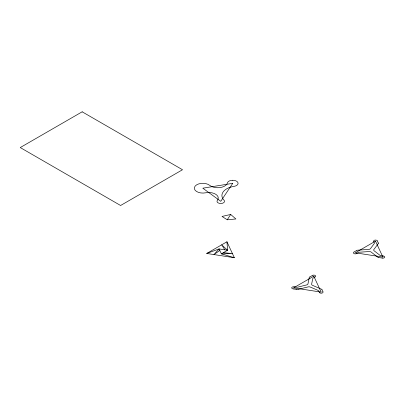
<?xml version="1.0" encoding="UTF-8"?>
<svg xmlns="http://www.w3.org/2000/svg" width="405" height="405" viewBox="0 0 405 405"><rect width="100%" height="100%" fill="white"/><g stroke="black" fill="none" stroke-linecap="round" stroke-linejoin="round"><path stroke-width="0.61" d="M227.251 219.793L230.693 214.458L235.892 218.968L227.251 219.793L222.036 216.447L230.693 214.458M378.088 243.856L373.891 249.475A2.354 1.362 0 0 0 374.164 250.822L379.779 255.18A2.354 1.362 0 0 0 381.059 255.682L383.226 256.016M219.814 250.487L213.926 254.568L219.085 248.918L227.58 250.229L226.947 241.785L206.732 253.454L234.343 257.727L226.947 241.785M309.901 276.914L312.326 275.516M354.132 251.961L356.557 250.558M314.943 277.025L313.404 277.916A2.354 1.362 0 0 0 312.731 278.721L311.637 284.113A2.354 1.362 0 0 0 312.574 285.363L321.013 288.993A2.354 1.362 0 0 0 321.15 289.048A1.974 1.139 0 0 1 322.01 289.727M356.749 253.469L358.293 252.578A2.354 1.362 0 0 1 359.686 252.194L369.026 251.561A2.354 1.362 0 0 1 371.193 252.102L377.48 256.973A2.354 1.362 0 0 1 377.576 257.053A1.974 1.139 0 0 0 378.751 257.55M206.732 253.454L219.085 248.918L221.358 253.824L234.343 257.727M298.288 289.347L308.018 286.922A2.354 1.362 0 0 1 310.362 287.079L317.905 290.319A2.354 1.362 0 0 1 318.775 291.058L319.358 292.314M223.347 252.674L232.414 253.576L221.358 253.824L227.58 250.229L221.682 244.828L224.861 249.809M382.29 258.086L378.837 257.555M294.182 286.836L296.374 287.175A2.354 1.362 0 0 0 297.918 287.11L306.55 284.958A2.354 1.362 0 0 0 307.957 283.865L309.187 277.815A2.354 1.362 0 0 0 309.197 277.719A1.873 1.083 0 0 1 309.744 277M296.703 289.438L293.245 288.907M377.328 240.945L378.255 242.939M322.016 289.777L322.942 291.772M373.744 241.481L374.331 242.747A2.354 1.362 0 0 1 374.215 243.638L370.489 248.624A2.354 1.362 0 0 1 368.601 249.434L358.121 250.148A2.354 1.362 0 0 1 357.949 250.153A1.873 1.083 0 0 0 356.709 250.472M312.478 275.425A1.853 1.068 0 0 1 315.1 275.425A1.853 1.068 0 0 1 315.1 276.939M322.962 291.813A1.853 1.068 0 0 1 321.661 293.154A1.853 1.068 0 0 1 319.378 292.359M298.156 289.383A1.873 1.078 0 0 1 296.774 289.453M293.164 288.892A1.863 1.073 0 0 1 291.782 287.57A1.863 1.073 0 0 1 294.121 286.816M356.597 253.56A1.853 1.068 0 0 1 353.98 253.56A1.853 1.068 0 0 1 353.98 252.047M383.312 256.031A1.853 1.068 0 0 1 384.689 257.347A1.853 1.068 0 0 1 382.36 258.096M378.275 242.98A1.873 1.078 0 0 1 378.149 243.78M373.724 241.441A1.853 1.068 0 0 1 375.025 240.099A1.853 1.068 0 0 1 377.308 240.894M232.733 183.349L220.765 201.315L202.809 188.188L232.733 183.349M82.169 111.81L20.25 147.557L120.594 205.492L182.513 169.741L82.169 111.81M313.789 276.18L293.579 287.849L321.185 292.121L313.789 276.18M375.501 241.132L355.286 252.801L382.897 257.074L375.501 241.132M232.794 180.26A5.351 3.088 0 0 0 227.438 182.893A9.831 5.675 0 0 1 220.011 187.581A9.831 5.675 0 0 1 209.704 185.353A8.464 4.885 0 0 0 198.577 183.956A8.464 4.885 0 0 0 195.109 190.218A8.464 4.885 0 0 0 205.578 192.805A9.558 5.518 0 0 1 215.825 194.334A9.558 5.518 0 0 1 217.343 200.384A3.787 2.187 0 0 0 220.907 203.502A3.787 2.187 0 0 0 224.056 200.237A16.499 9.528 0 0 1 234.125 186.335A5.351 3.088 0 0 0 238.044 182.964A5.351 3.088 0 0 0 232.794 180.26"/></g></svg>
